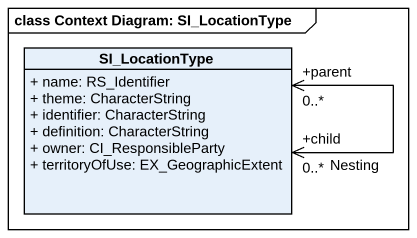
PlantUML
@startuml
mainframe class Context Diagram: SI_LocationType
hide circle
hide empty members
skinparam classAttributeIconSize 0
class SI_LocationType {
  + name: RS_Identifier
  + theme: CharacterString
  + identifier: CharacterString
  + definition: CharacterString
  + owner: CI_ResponsibleParty
  + territoryOfUse: EX_GeographicExtent
}
SI_LocationType "+child\n0..*" <--> "+parent\n0..*" SI_LocationType : Nesting
@enduml
